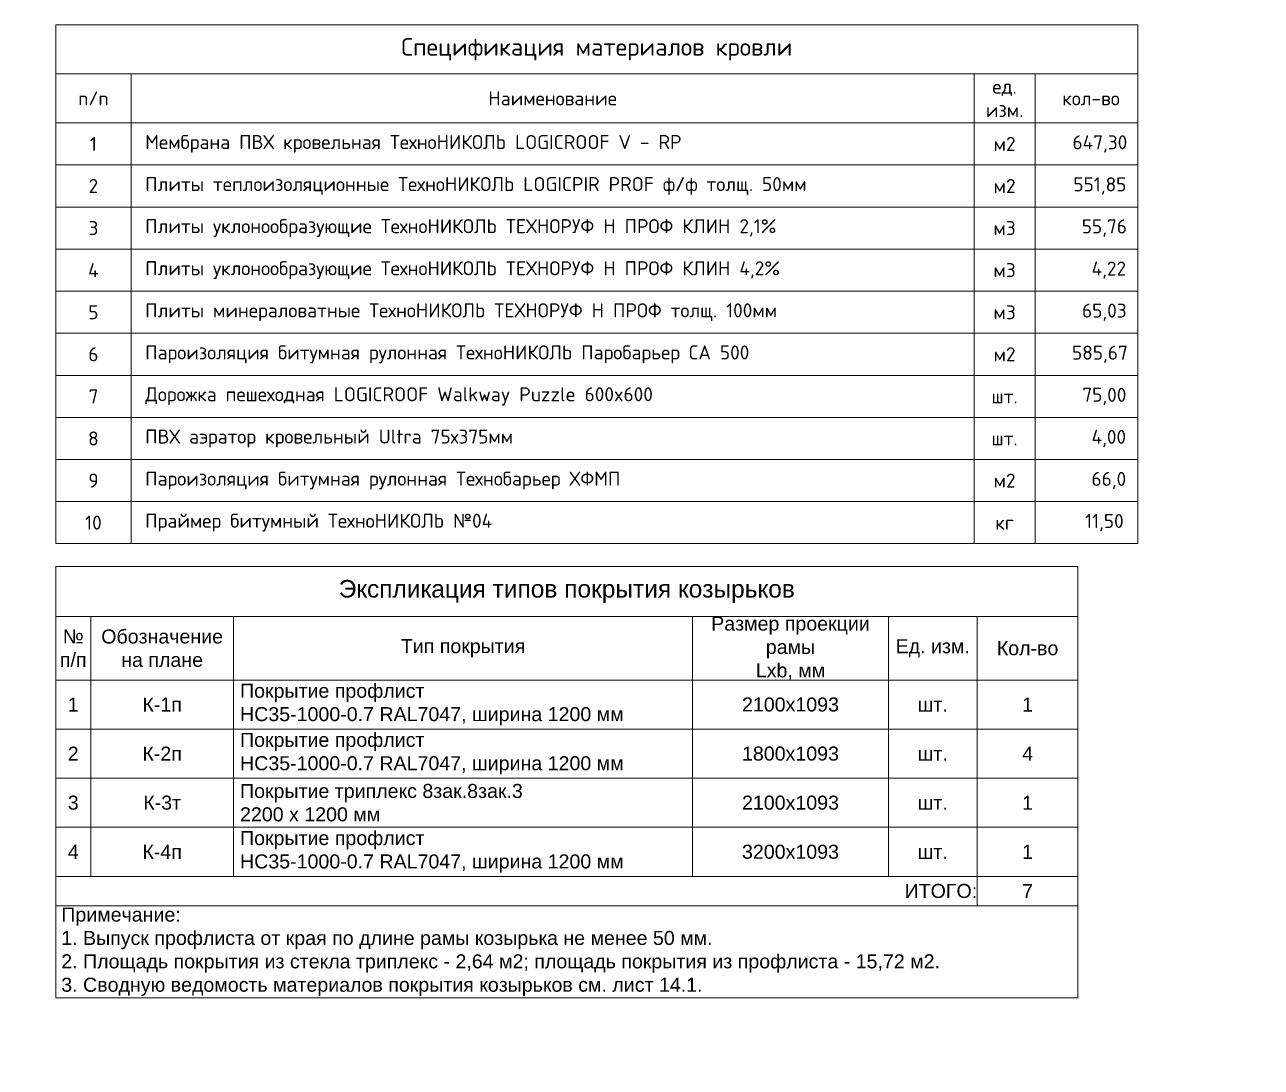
# Model space of a CAD drawing. Header units: millimetres. Extents: x -263990 to 193903, y -164417 to 240530.
# Drawn here: x -93952 to -76320, y -74565 to -59698 of the extents above; entities that cross this region are included whole.
import ezdxf
from ezdxf import colors
from ezdxf.entities.mleader import LeaderData, LeaderLine
from ezdxf.math import Vec2, Vec3

# ---------------------------------------------------------------- set-up
doc = ezdxf.new("R2010")
doc.units = ezdxf.units.MM
doc.header["$LTSCALE"] = 20
doc.layers.get('0').update_dxf_attribs({"lineweight": 0})
doc.layers.get('Defpoints').update_dxf_attribs({"color": 4})
doc.layers.add('TN-АННОТАЦИИ', color=7, linetype='Continuous', lineweight=0)
doc.styles.add('M_200', font='arial.ttf')
doc.styles.add('PDF ISOCPEUR', font='isocpeur.ttf')
doc.styles.add('TN-Текст', font='isocpeur.ttf')

# ---------------------------------------------------------------- blocks, each defined once
blk = doc.blocks.new('*T440')
at = {"linetype": 'ByBlock', "lineweight": -2, "transparency": 16777216}
for p, q in [((0, 0), (15432, 0)), ((0, 0), (0, -7400)), ((15432, 0), (15432, -7400)), ((0, -700), (15432, -700)), ((1076, -700), (1076, -7400)), ((13095, -700), (13095, -7400)), ((13967, -700), (13967, -7400)), ((0, -1400), (15432, -1400)), ((0, -2000), (15432, -2000)), ((0, -2600), (15432, -2600)), ((0, -3200), (15432, -3200)), ((0, -3800), (15432, -3800)), ((0, -4400), (15432, -4400)), ((0, -5000), (15432, -5000)), ((0, -5600), (15432, -5600)), ((0, -6200), (15432, -6200)), ((0, -6800), (15432, -6800)), ((0, -7400), (15432, -7400))]:
    blk.add_line(p, q, dxfattribs=at)
at = {"color": 0, "transparency": 16777216}
for s, insert, char_height, width, attachment_point in [('{\\fISOCPEUR|b0|i0|c0;Спецификация материалов кровли', (7716, -350), 250, 15419.78, 5), ('{\\fISOCPEUR|b0|i0|c0;ед. изм.', (13531, -1050), 200, 860, 5), ('{\\fISOCPEUR|b0|i0|c0;n/n', (538, -1050), 200, 1064.33, 5), ('{\\fISOCPEUR|b0|i0|c0;Наименование', (7086, -1050), 200, 12006.44, 5), ('{\\fISOCPEUR|b0|i0|c0; кол-во ', (14699, -1050), 200, 1453, 5), ('{\\fISOCPEUR|b0|i0|c0;Мембрана ПВХ кровельная ТехноНИКОЛЬ LOGICROOF V - RP', (1276, -1700), 200, 11618.44, 4), ('{\\fISOCPEUR|b0|i0|c0;   647,30 ', (14699, -1700), 200, 1453, 5), ('{\\fISOCPEUR|b0|i0|c0;1', (538, -1700), 200, 1064.33, 5), ('{\\fISOCPEUR|b0|i0|c0;м2', (13531, -1700), 200, 860, 5), ('{\\fISOCPEUR|b0|i0|c0;2', (538, -2300), 200, 1064.33, 5), ('{\\fISOCPEUR|b0|i0|c0;Плиты теплоизоляционные ТехноНИКОЛЬ LOGICPIR PROF ф/ф толщ. 50мм', (1276, -2300), 200, 11618.44, 4), ('{\\fISOCPEUR|b0|i0|c0;м2', (13531, -2300), 200, 860, 5), ('{\\fISOCPEUR|b0|i0|c0;   551,85 ', (14699, -2300), 200, 1453, 5), ('{\\fISOCPEUR|b0|i0|c0;3', (538, -2900), 200, 1064.33, 5), ('{\\fISOCPEUR|b0|i0|c204|p34;Плиты уклонообразующие ТехноНИКОЛЬ ТЕХНОРУФ Н ПРОФ КЛИН \\fISOCPEUR|b0|i0|c0|p34;2,1% }', (1276, -2900), 200, 11618.44, 4), ('{\\fISOCPEUR|b0|i0|c0;м3', (13531, -2900), 200, 860, 5), ('{\\fISOCPEUR|b0|i0|c0;    55,76 ', (14699, -2900), 200, 1453, 5), ('{\\fISOCPEUR|b0|i0|c0;4', (538, -3500), 200, 1064.33, 5), ('{\\fISOCPEUR|b0|i0|c0;Плиты уклонообразующие ТехноНИКОЛЬ ТЕХНОРУФ Н ПРОФ КЛИН 4,2% ', (1276, -3500), 200, 11618.44, 4), ('{\\fISOCPEUR|b0|i0|c0;м3', (13531, -3500), 200, 860, 5), ('{\\fISOCPEUR|b0|i0|c0;     4,22 ', (14699, -3500), 200, 1453, 5), ('{\\fISOCPEUR|b0|i0|c0;5', (538, -4100), 200, 1064.33, 5), ('{\\fISOCPEUR|b0|i0|c0;Плиты минераловатные ТехноНИКОЛЬ ТЕХНОРУФ Н ПРОФ толщ. 100мм', (1276, -4100), 200, 11618.44, 4), ('{\\fISOCPEUR|b0|i0|c0;м3', (13531, -4100), 200, 860, 5), ('{\\fISOCPEUR|b0|i0|c0;    65,03 ', (14699, -4100), 200, 1453, 5), ('{\\fISOCPEUR|b0|i0|c0;Пароизоляция битумная рулонная ТехноНИКОЛЬ Паробарьер СА 500', (1276, -4700), 200, 11618.44, 4), ('{\\fISOCPEUR|b0|i0|c0;   585,67 ', (14699, -4700), 200, 1453, 5), ('{\\fISOCPEUR|b0|i0|c0;6', (538, -4700), 200, 1064.33, 5), ('{\\fISOCPEUR|b0|i0|c0;м2', (13531, -4700), 200, 860, 5), ('{\\fISOCPEUR|b0|i0|c0;7', (538, -5300), 200, 1064.33, 5), ('{\\fISOCPEUR|b0|i0|c0;Дорожка пешеходная LOGICROOF Walkway Puzzle 600x600', (1276, -5300), 200, 11618.44, 4), ('{\\fISOCPEUR|b0|i0|c0;шт.', (13531, -5300), 200, 860, 5), ('{\\fISOCPEUR|b0|i0|c0;    75,00 ', (14699, -5300), 200, 1453, 5), ('{\\fISOCPEUR|b0|i0|c0;8', (538, -5900), 200, 1064.33, 5), ('{\\fISOCPEUR|b0|i0|c0;ПВХ аэратор кровельный Ultra 75х375мм', (1276, -5900), 200, 11618.44, 4), ('{\\fISOCPEUR|b0|i0|c0|p34;     \\fISOCPEUR|b0|i0|c204|p34;4\\fISOCPEUR|b0|i0|c0|p34;,00 }', (14699, -5900), 200, 1453, 5), ('{\\fISOCPEUR|b0|i0|c0;шт.', (13531, -5900), 200, 860, 5), ('{\\fISOCPEUR|b0|i0|c0|p34;9', (538, -6500), 200, 1064.33, 5), ('{\\fISOCPEUR|b0|i0|c0;м2', (13531, -6500), 200, 860, 5), ('{\\fISOCPEUR|b0|i0|c0|p34;     \\fISOCPEUR|b0|i0|c204|p34;66,0}', (14699, -6500), 200, 1453, 5), ('{\\fISOCPEUR|b0|i0|c0|p34;10', (538, -7100), 200, 1064.33, 5), ('{\\fISOCPEUR|b0|i0|c0|p34;    \\fISOCPEUR|b0|i0|c204|p34;11,50}', (14699, -7100), 200, 1453, 5), ('{\\fISOCPEUR|b0|i0|c204|p34;кг}', (13531, -7100), 200, 860, 5)]:
    blk.add_mtext(s, dxfattribs=dict(at, insert=insert, char_height=char_height, width=width, attachment_point=attachment_point))
at = {"color": 0, "transparency": 16777216, "char_height": 200, "width": 11618.44, "attachment_point": 4, "style": 'PDF ISOCPEUR'}
for s, insert in [('Пароизоляция битумная рулонная Технобарьер ХФМП', (1276, -6500)), ('Праймер битумный ТехноНИКОЛЬ №04', (1276, -7100))]:
    blk.add_mtext(s, dxfattribs=dict(at, insert=insert))
blk = doc.blocks.new('*T689')
at = {"color": 0, "lineweight": -2, "transparency": 16777216}
for p, q in [((0, -715), (14576, -715)), ((0, -715), (0, -1621)), ((500, -715), (500, -1621)), ((2536, -715), (2536, -1621)), ((9082, -715), (9082, -1621)), ((0, -1621), (2536, -1621)), ((0, -1621), (0, -4839)), ((500, -1621), (500, -3021)), ((2536, -1621), (2536, -4421)), ((11874, -1621), (14576, -1621)), ((11874, -1621), (11874, -4421)), ((13141, -1621), (13141, -4839)), ((14576, -1621), (14576, -4839)), ((500, -2321), (2536, -2321)), ((9082, -2321), (14576, -2321)), ((500, -3021), (14576, -3021)), ((9082, -3021), (9082, -3721)), ((500, -3721), (11874, -3721)), ((500, -3721), (500, -4421)), ((13141, -3721), (14576, -3721)), ((0, -4421), (14576, -4421)), ((0, -4839), (14576, -4839))]:
    blk.add_line(p, q, dxfattribs=at)
at = {"color": 0, "linetype": 'ByBlock', "lineweight": -2, "transparency": 16777216}
for p, q in [((11874, -715), (11874, -1621)), ((13141, -715), (13141, -1621)), ((14576, -715), (14576, -1621)), ((2536, -1621), (11874, -1621)), ((9082, -1621), (9082, -3021)), ((0, -2321), (500, -2321)), ((2536, -2321), (9082, -2321)), ((0, -3021), (500, -3021)), ((500, -3021), (500, -3721)), ((0, -3721), (500, -3721)), ((9082, -3721), (9082, -4421)), ((11874, -3721), (13141, -3721))]:
    blk.add_line(p, q, dxfattribs=at)
at = {"layer": 'Defpoints', "color": 8, "linetype": 'ByBlock', "lineweight": 0, "transparency": 16777216}
for p, q in [((0, 0), (14576, 0)), ((0, 0), (0, -715)), ((14576, 0), (14576, -715)), ((0, -4839), (0, -6153)), ((14576, -4839), (14576, -6153)), ((0, -6153), (14576, -6153))]:
    blk.add_line(p, q, dxfattribs=at)
at = {"color": 0, "transparency": 16777216, "style": 'M_200'}
for s, insert, char_height, width, attachment_point in [('Экспликация типов покрытия козырьков', (7288, -358), 250, 14576.09, 5), ('Размер проекции рамы\\PLхb, мм', (10478, -1168), 200, 2791.08, 5), ('№ п/п', (250, -1168), 200, 499.94, 5), ('Обозначение на плане', (1518, -1168), 200, 2035.48, 5), ('Тип покрытия', (5809, -1168), 200, 6543.91, 5), ('Ед. изм.', (12507, -1168), 200, 1267.64, 5), ('Кол-во', (13859, -1168), 200, 1434.81, 5), (' Покрытие профлист \\P HC35-1000-0.7 RAL7047, ширина 1200 мм', (2551, -1971), 200, 6516.91, 4), ('1', (250, -1971), 200, 499.94, 5), ('К-1п', (1518, -1971), 200, 2035.48, 5), ('2100х1093', (10478, -1971), 200, 2791.08, 5), ('шт.', (12507, -1971), 200, 1267.64, 5), ('1', (13859, -1971), 200, 1434.81, 5), (' Покрытие профлист \\P HC35-1000-0.7 RAL7047, ширина 1200 мм', (2551, -2671), 200, 6516.91, 4), ('2', (250, -2671), 200, 499.94, 5), ('К-2п', (1518, -2671), 200, 2035.48, 5), ('1800х1093', (10478, -2671), 200, 2791.08, 5), ('шт.', (12507, -2671), 200, 1267.64, 5), ('4', (13859, -2671), 200, 1434.81, 5), (' Покрытие триплекс 8зак.8зак.3 \\P 2200 х 1200 мм', (2551, -3371), 200, 6516.91, 4), ('3', (250, -3371), 200, 499.94, 5), ('К-3т', (1518, -3371), 200, 2035.48, 5), ('2100х1093', (10478, -3371), 200, 2791.08, 5), ('шт.', (12507, -3371), 200, 1267.64, 5), ('1', (13859, -3371), 200, 1434.81, 5), (' Покрытие профлист \\P HC35-1000-0.7 RAL7047, ширина 1200 мм', (2551, -4071), 200, 6516.91, 4), ('4', (250, -4071), 200, 499.94, 5), ('К-4п', (1518, -4071), 200, 2035.48, 5), ('3200х1093', (10478, -4071), 200, 2791.08, 5), ('шт.', (12507, -4071), 200, 1267.64, 5), ('1', (13859, -4071), 200, 1434.81, 5), ('ИТОГО:   ', (13140, -4630), 200, 13138.28, 6), ('7', (13859, -4630), 200, 1434.81, 5), (' Примечание: \\P 1. Выпуск профлиста от края по длине рамы козырька не менее 50 мм.\\P 2. Площадь покрытия из стекла триплекс - 2,64 м2; площадь покрытия из профлиста - 15,72 м2.\\P 3. Сводную ведомость материалов покрытия козырьков см. лист 14.1.', (2, -5496), 200, 14573.15, 4)]:
    blk.add_mtext(s, dxfattribs=dict(at, insert=insert, char_height=char_height, width=width, attachment_point=attachment_point))
blk = doc.blocks.new('_DOTSMALL')
at = {"color": 0, "linetype": 'ByBlock', "const_width": 0.5}
blk.add_lwpolyline([(-0.0625, 0, 1), (0.0625, 0, 1)], format="xyb", close=True, dxfattribs=at)

msp = doc.modelspace()

# ---------------------------------------------------------------- block references
for name, p in [('*T440', (-93510.74684, -59698.15694)), ('*T689', (-93510.74684, -67421.79345))]:
    msp.add_blockref(name, p)

# ---------------------------------------------------------------- leaders
at = {"layer": 'TN-АННОТАЦИИ'}
ml = msp.add_multileader_mtext('Standard', dxfattribs=at)
ml.set_content('Паробарьер СА500 - 0,5 мм^I^I^I^I^I^I', color=256, style='TN-Текст')
ml.set_leader_properties(color=256, linetype='ByLayer', lineweight=-1)
ml.set_arrow_properties(name='DOTSMALL')
ml.build(insert=Vec2(0, 0))
ml.multileader.update_dxf_attribs({"text_left_attachment_type": 5, "text_right_attachment_type": 5, "dogleg_length": 100, "arrow_head_size": 89.12327, "scale": 20})
ctx = ml.context
ctx.base_point, ctx.scale, ctx.char_height, ctx.arrow_head_size, ctx.landing_gap_size, ctx.plane_origin = Vec3(-126468.06878, -73872.97853), 20, 50, 89.12327, 0, Vec3(-149986.83287, -77281.93245)
ctx.left_attachment, ctx.right_attachment = 5, 5
notes = []
notes.append((ctx, [(1, (1, 1, 0), (-126563.8141, -73872.97853), (1, 0), 95.74532, [(1, [(-126563.81467, -74463.84107)], 0, [])])]))
ctx.mtext.insert, ctx.mtext.width, ctx.mtext.line_spacing_style, ctx.mtext.flow_direction = Vec3(-126468.06878, -73806.31186), 3102.0753934, 2, 5
ml = msp.add_multileader_mtext('Standard', dxfattribs=at)
ml.set_content('Профилированный лист Н75-750-0,8 по металлическим конструкциям (см. ПП2020РД-1.2-61.17-КМ1) ', color=256, style='TN-Текст')
ml.set_leader_properties(color=256, linetype='ByLayer', lineweight=-1)
ml.set_arrow_properties(name='DOTSMALL')
ml.build(insert=Vec2(0, 0))
ml.multileader.update_dxf_attribs({"text_left_attachment_type": 5, "text_right_attachment_type": 5, "dogleg_length": 100, "arrow_head_size": 89.12327, "scale": 20})
ctx = ml.context
ctx.base_point, ctx.scale, ctx.char_height, ctx.arrow_head_size, ctx.landing_gap_size, ctx.plane_origin = Vec3(-126462.90103, -74045.85009), 20, 50, 89.12327, 0, Vec3(-149986.83287, -78368.06157)
ctx.left_attachment, ctx.right_attachment = 5, 5
notes.append((ctx, [(1, (1, 1, 0), (-126563.8141, -74045.85009), (1, 0), 100.91308, [(1, [(-126563.81547, -74537.15031)], 0, [])])]))
ctx.mtext.insert, ctx.mtext.width, ctx.mtext.line_spacing_style, ctx.mtext.flow_direction = Vec3(-126462.90103, -73895.85009), 2055.2973139, 2, 5
for ctx, leaders in notes:
    for number, flags, end, landing, length, lines in leaders:
        leader = LeaderData()
        leader.index, (leader.has_last_leader_line, leader.has_dogleg_vector, leader.attachment_direction) = number, flags
        leader.last_leader_point, leader.dogleg_vector, leader.dogleg_length = Vec3(end), Vec3(landing), length
        for number, points, colour, breaks in lines:
            line = LeaderLine()
            line.index, line.vertices, line.color, line.breaks = number, Vec3.list(points), colors.encode_raw_color(colour), breaks
            leader.lines.append(line)
        ctx.leaders.append(leader)

doc.saveas('drawing.dxf')
